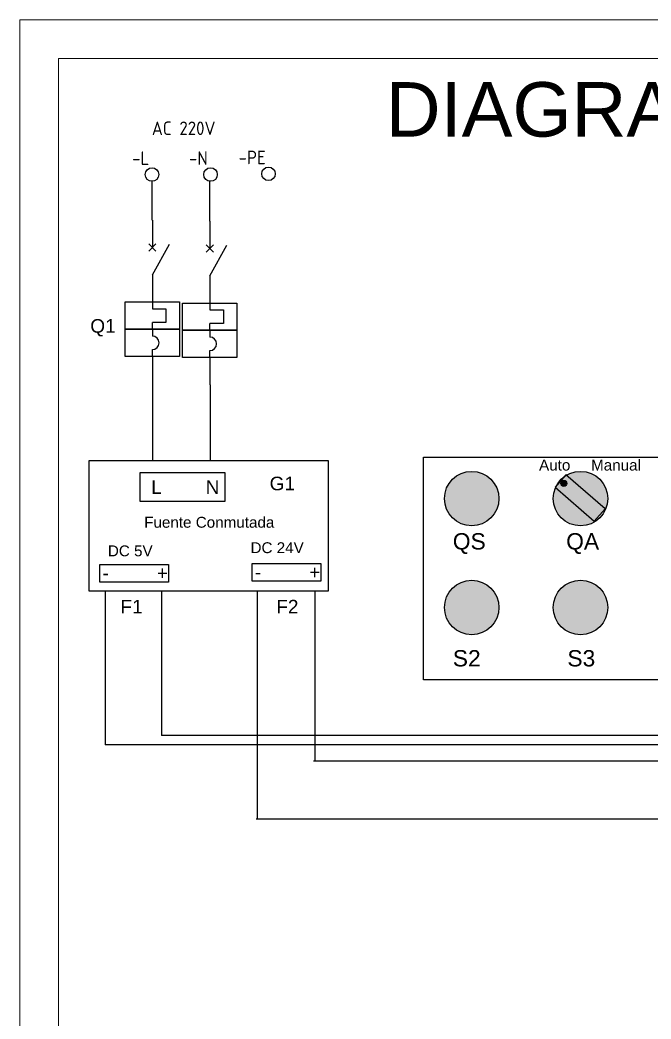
# Model space of a CAD drawing. Header units: millimetres. Extents: x 54 to 474, y 45 to 343.
# Drawn here: x 54.4 to 170.3, y 159.2 to 342.6 of the extents above; entities that cross this region are included whole.
import ezdxf
from ezdxf.enums import TextEntityAlignment as Align

# ---------------------------------------------------------------- set-up
doc = ezdxf.new("R2010")
doc.units = ezdxf.units.MM
for name, color, linetype, lineweight in [('ALZADO_COTAS_DE_LAS_PLANTAS', 7, 'Continuous', 0), ('G-ANNO-TTLB-MEDM', 7, 'Continuous', 9), ('G-ANNO-TTLB-THIN', 7, 'Continuous', 9)]:
    doc.layers.add(name, color=color, linetype=linetype, lineweight=lineweight)
for name, color, linetype in [('SYMS', 7, 'Continuous'), ('TAGS', 150, 'Continuous'), ('WIRES', 7, 'Continuous')]:
    doc.layers.add(name, color=color, linetype=linetype)
doc.styles.get("Standard").update_dxf_attribs({"font": 'arial.ttf'})
doc.styles.add('WD_IEC', font='isocp2.shx', dxfattribs={"width": 0.9, "height": 4})

# ---------------------------------------------------------------- blocks, each defined once
blk = doc.blocks.new('HCB11Q9')
for p, q in [((2.5, 0), (-3.12, 3.13)), ((8.75, 0), (8.75, 2.5)), ((8.75, 2.5), (11.25, 2.5)), ((11.25, 2.5), (11.25, 0)), ((-1.84, 0.66), (-3.16, -0.66)), ((-3.16, 0.66), (-1.84, -0.66)), ((2.5, 0), (7.5, 0)), ((7.5, 0), (8.75, 0)), ((12.5, 0), (11.25, 0)), ((12.5, 0), (13.75, 0)), ((17.5, 0), (16.25, 0)), ((17.5, 0), (22.5, 0)), ((-7.5, 0), (-2.5, 0))]:
    blk.add_line(p, q)
for points in [[(7.5, 5), (12.5, 5), (12.5, -5), (7.5, -5)], [(12.5, 5), (17.5, 5), (17.5, -5), (12.5, -5)]]:
    blk.add_lwpolyline(points, close=True)
blk.add_arc((15, 0), 1.25, 0, 180)
at = {"style": 'WD_IEC'}
for tag, height, p in [('INST', 2.5, (6.95, 11.75)), ('LOC', 2.5, (6.95, 8.6)), ('TAG1', 2.5, (6.95, 5.23)), ('TERM02', 2, (22.5, 1)), ('XREF', 2.5, (-2.89, -6.93)), ('DESC1', 2.5, (-2.89, -10.4)), ('DESC2', 2.5, (-2.11, -14.11)), ('DESC3', 2.5, (-2.11, -17.81))]:
    blk.add_attdef(tag, text='', height=height, dxfattribs=at).set_placement(p, align=Align.RIGHT)
for tag, p, height in [('TERM01', (-7.5, 1), 2), ('RATING1', (-14.85, -3.47), 2.5)]:
    blk.add_attdef(tag, p, '', height=height, dxfattribs=at)
at = {"style": 'WD_IEC', "flags": 1}
for tag, p in [('X2LINK', (-0.31, 2)), ('X8LINK', (-0.31, 0.5))]:
    blk.add_attdef(tag, p, '', height=0.32, rotation=360, dxfattribs=at)
for tag, p, height in [('X4TERM01', (-7.5, 0), 0.32), ('X1TERM02', (22.5, 0), 0.32), ('ASSYCODE', (17.86, -5.81), 1), ('FAMILY', (17.86, -7.31), 1), ('CATDESC', (17.86, -8.81), 1)]:
    blk.add_attdef(tag, p, '', height=height, dxfattribs=at)
at = {"style": 'WD_IEC', "flags": 9}
for tag, p in [('MFG', (21.31, -1.98)), ('CAT', (21.31, -3.99))]:
    blk.add_attdef(tag, text='', height=1.5, dxfattribs=at).set_placement(p, align=Align.RIGHT)
blk = doc.blocks.new('HCB21Q9')
for p, q in [((2.5, 0), (-3.12, 3.13)), ((8.75, 0), (8.75, 2.5)), ((8.75, 2.5), (11.25, 2.5)), ((11.25, 2.5), (11.25, 0)), ((-7.5, 0), (-2.5, 0)), ((-1.84, 0.66), (-3.16, -0.66)), ((-3.16, 0.66), (-1.84, -0.66)), ((2.5, 0), (7.5, 0)), ((7.5, 0), (8.75, 0)), ((12.5, 0), (11.25, 0)), ((12.5, 0), (13.75, 0)), ((17.5, 0), (16.25, 0)), ((17.5, 0), (22.5, 0))]:
    blk.add_line(p, q)
for points in [[(7.5, 5), (12.5, 5), (12.5, -5), (7.5, -5)], [(12.5, 5), (17.5, 5), (17.5, -5), (12.5, -5)]]:
    blk.add_lwpolyline(points, close=True)
blk.add_arc((15, 0), 1.25, 0, 180)
at = {"style": 'WD_IEC'}
for tag, height, p in [('INST', 2.5, (6.95, 11.55)), ('LOC', 2.5, (6.95, 8.32)), ('TAG2', 2.5, (6.95, 5.23)), ('TERM02', 2, (22.5, 1)), ('XREF', 2.5, (-2.31, -4.58)), ('DESC1', 2.5, (-2.31, -7.7)), ('DESC2', 2.5, (-1.53, -11.09)), ('DESC3', 2.5, (-1.53, -14.52))]:
    blk.add_attdef(tag, text='', height=height, dxfattribs=at).set_placement(p, align=Align.RIGHT)
at = {"style": 'WD_IEC', "flags": 1}
for tag, p, height in [('RATING1', (12.19, 6.16), 2.5), ('X2LINK', (-0.31, 2.29), 0.32), ('X4TERM01', (-7.5, 0), 0.32), ('X8LINK', (-0.31, 0.79), 0.32), ('X1TERM02', (22.5, 0), 0.32), ('CONTACT', (-7.67, -1.7), 1), ('FAMILY', (17.86, -2.21), 1)]:
    blk.add_attdef(tag, p, '', height=height, dxfattribs=at)
at = {"style": 'WD_IEC'}
blk.add_attdef('TERM01', (-7.5, 1), '', height=2, dxfattribs=at)
blk = doc.blocks.new('HT0_02')
blk.add_circle((0, 0), 1.25)
at = {"style": 'WD_IEC'}
blk.add_attdef('TAG1', text='', height=2.5, dxfattribs=at).set_placement((-0.5, 1.75), align=Align.RIGHT)
at = {"style": 'WD_IEC', "flags": 1}
for tag, p in [('X4TERM01', (-1.25, 0)), ('X2TERM01', (0, 1.25)), ('X1TERM01', (1.25, 0)), ('X8TERM01', (0, -1.25))]:
    blk.add_attdef(tag, p, '', height=0.32, dxfattribs=at)
blk = doc.blocks.new('*U59')
at = {"color": 7, "true_color": 0xffffff}
blk.add_circle((0, 0), 5, dxfattribs=at)
blk = doc.blocks.new('*U60')
at = {"color": 0, "linetype": 'ByBlock', "lineweight": -2, "transparency": 16777216}
for p in [(0, 20), (20, 20), (40, 20), (60, 20), (80, 20), (100, 20), (0, 0), (20, 0), (40, 0), (60, 0), (80, 0), (100, 0)]:
    blk.add_blockref('*U59', p, dxfattribs=at)

msp = doc.modelspace()

# ---------------------------------------------------------------- hatches: boundary and pattern name
at = {"true_color": 0x2776bb}
h = msp.add_hatch(color=152, dxfattribs=at)
h.dxf.hatch_style = 1
h.paths.add_polyline_path([(242.38, 254.76, 1), (232.38, 254.76, 1)])
h.paths.add_polyline_path([(242.38, 234.76, 1), (232.38, 234.76, 1)])
h.paths.add_polyline_path([(222.38, 234.76, 1), (212.38, 234.76, 1)])
h.paths.add_polyline_path([(192.38, 234.76, 1), (202.38, 234.76, 1)])
h.paths.add_polyline_path([(182.38, 234.76, 1), (172.38, 234.76, 1)])
h.paths.add_polyline_path([(162.38, 234.76, 1), (152.38, 234.76, 1)])
h.paths.add_polyline_path([(142.38, 234.76, 1), (132.38, 234.76, 1)])
at = {"true_color": 0xed1f24}
h = msp.add_hatch(color=240, dxfattribs=at)
h.dxf.hatch_style = 1
h.paths.add_polyline_path([(222.38, 254.76, 1), (212.38, 254.76, 1)])
h.paths.add_polyline_path([(142.38, 254.76, 1), (132.38, 254.76, 1)])
at = {"true_color": 0x000000}
h = msp.add_hatch(color=18, dxfattribs=at)
h.dxf.hatch_style = 1
h.paths.add_polyline_path([(152.38, 254.76, 1), (162.38, 254.76, 1)])
at = {"true_color": 0xffffff}
h = msp.add_hatch(color=7, dxfattribs=at)
h.dxf.hatch_style = 1
h.paths.add_polyline_path([(153.75, 257.55, 1), (154.87, 257.55, 1)])
h.paths.add_polyline_path([(234.19, 222.25), (240.82, 222.25), (240.82, 228.43), (234.19, 228.43)], flags=9)
h.paths.add_polyline_path([(214.26, 222.25), (220.89, 222.25), (220.89, 228.43), (214.26, 228.43)], flags=9)
h.paths.add_polyline_path([(193.66, 222.25), (200.29, 222.25), (200.29, 228.43), (193.66, 228.43)], flags=9)
h.paths.add_polyline_path([(174.18, 222.25), (180.8, 222.25), (180.8, 228.43), (174.18, 228.43)], flags=9)
h.paths.add_polyline_path([(154.02, 222.25), (160.65, 222.25), (160.65, 228.43), (154.02, 228.43)], flags=9)
h.paths.add_polyline_path([(132.97, 222.25), (139.6, 222.25), (139.6, 228.43), (132.97, 228.43)], flags=9)
h.paths.add_polyline_path([(233.74, 243.72), (240.37, 243.72), (240.37, 249.91), (233.74, 249.91)], flags=9)
h.paths.add_polyline_path([(214.71, 243.72), (224.83, 243.72), (224.83, 249.91), (214.71, 249.91)], flags=9)
h.paths.add_polyline_path([(193.66, 243.72), (204.01, 243.72), (204.01, 249.91), (193.66, 249.91)], flags=9)
h.paths.add_polyline_path([(172.69, 243.77), (185.14, 243.77), (185.14, 249.96), (172.69, 249.96)], flags=9)
h.paths.add_polyline_path([(153.81, 243.72), (161.37, 243.72), (161.37, 249.9), (153.81, 249.9)], flags=9)
h.paths.add_polyline_path([(132.98, 243.72), (140.54, 243.72), (140.54, 249.9), (132.98, 249.9)], flags=9)

# ---------------------------------------------------------------- linework, layer by layer
at = {"color": 18, "true_color": 0x000000}
msp.add_lwpolyline([(128.52, 262.37), (245.83, 262.37), (245.83, 221.47), (128.52, 221.47)], close=True, dxfattribs=at)
for points in [[(67.13, 261.78), (111, 261.78), (111, 237.74), (67.13, 237.74)], [(76.49, 259.53), (92.05, 259.53), (92.05, 254.21), (76.49, 254.21)], [(69.04, 242.67), (81.69, 242.67), (81.69, 239.43), (69.04, 239.43)], [(97.03, 242.83), (109.68, 242.83), (109.68, 239.59), (97.03, 239.59)]]:
    msp.add_lwpolyline(points, close=True)
at = {"color": 7, "true_color": 0xffffff}
msp.add_lwpolyline([(152.72, 256.86), (159.91, 250.59), (161.88, 252.85), (154.7, 259.12)], close=True, dxfattribs=at)
msp.add_circle((154.31, 257.55), 0.56)
at = {"layer": 'ALZADO_COTAS_DE_LAS_PLANTAS'}
msp.add_lwpolyline([(61.47, 52.25), (61.47, 335.55)], dxfattribs=at)
at = {"layer": 'G-ANNO-TTLB-MEDM'}
msp.add_line((61.47, 335.55), (467.31, 335.55), dxfattribs=at)
at = {"layer": 'G-ANNO-TTLB-THIN'}
for p, q in [((54.39, 342.64), (54.39, 45.16)), ((474.39, 342.64), (54.39, 342.64))]:
    msp.add_line(p, q, dxfattribs=at)
at = {"layer": 'WIRES', "color": 242, "true_color": 0xcd2027}
for p, q in [((78.65, 305.86), (78.65, 313.01)), ((78.71, 305.86), (78.65, 305.86)), ((78.71, 275.86), (78.75, 275.86)), ((78.75, 275.86), (78.75, 261.66)), ((80.37, 237.74), (80.37, 211.28)), ((108.55, 237.74), (108.55, 206.62)), ((97.9, 211.28), (80.37, 211.28)), ((108.5, 211.28), (98, 211.28)), ((194.73, 211.28), (108.32, 211.28)), ((108.32, 206.62), (154.02, 206.62)), ((139.31, 206.62), (373.73, 206.62))]:
    msp.add_line(p, q, dxfattribs=at)
at = {"layer": 'WIRES', "color": 18, "true_color": 0x000000}
for p, q in [((89.26, 305.67), (89.26, 313.02)), ((89.26, 275.67), (89.33, 275.67)), ((89.33, 275.67), (89.33, 261.65)), ((70.07, 237.74), (70.07, 209.55)), ((97.95, 237.74), (97.95, 195.96)), ((97.9, 209.55), (70.07, 209.55)), ((108.5, 209.55), (98, 209.55)), ((280.81, 209.55), (100.88, 209.55)), ((97.81, 195.96), (222.63, 195.96)), ((97.95, 195.96), (113.5, 195.96))]:
    msp.add_line(p, q, dxfattribs=at)
at = {"layer": 'WIRES', "color": 242, "true_color": 0xcd2027}
for centre in [(97.95, 211.28), (108.55, 211.28)]:
    msp.add_arc(centre, 0.05, 0, 180, dxfattribs=at)
at = {"layer": 'WIRES', "color": 18, "true_color": 0x000000}
for centre in [(97.95, 209.55), (108.55, 209.55)]:
    msp.add_arc(centre, 0.05, 0, 180, dxfattribs=at)

# ---------------------------------------------------------------- block references
at = {"color": 7, "true_color": 0xffffff}
msp.add_blockref('*U60', (137.38, 234.76), dxfattribs=at)
at = {"layer": 'SYMS'}
ref = msp.add_blockref('HCB11Q9', (78.71, 298.36), dxfattribs=dict(at, rotation=270))
ref.add_attrib('TAG1', 'AC 220V', dxfattribs={"layer": 'TAGS', "height": 2.5, "style": 'WD_IEC'}).set_placement((90.31, 321.5), align=Align.RIGHT)
ref = msp.add_blockref('HT0_02', (78.65, 314.26), dxfattribs=at)
ref.add_attrib('TAG1', '-L', dxfattribs={"layer": 'TAGS', "height": 2.5, "style": 'WD_IEC'}).set_placement((78.15, 316.01), align=Align.RIGHT)
ref = msp.add_blockref('HT0_02', (89.4, 314.26), dxfattribs=at)
ref.add_attrib('TAG1', '-N', dxfattribs={"layer": 'TAGS', "height": 2.5, "style": 'WD_IEC'}).set_placement((88.9, 316.01), align=Align.RIGHT)
ref = msp.add_blockref('HT0_02', (100.05, 314.39), dxfattribs=at)
ref.add_attrib('TAG1', '-PE', dxfattribs={"layer": 'TAGS', "height": 2.5, "style": 'WD_IEC'}).set_placement((99.55, 316.14), align=Align.RIGHT)
at = {"layer": 'SYMS', "rotation": 270}
msp.add_blockref('HCB21Q9', (89.26, 298.17), dxfattribs=at)

# ---------------------------------------------------------------- texts
at = {"color": 7, "true_color": 0xffffff, "insert": (121.58, 331.22), "char_height": 10, "attachment_point": 1}
msp.add_mtext_dynamic_manual_height_columns('{\\C256;DIAGRAMA ELECTRICO}', width=163.6226, gutter_width=12.5, heights=[0], dxfattribs=at)
at = {"attachment_point": 1}
for s, width, heights, insert, char_height in [('{\\C175;\\c10835013;Q1}', 6.1011, [0], (67.31, 287.71), 2.5), ('{\\C152;\\c12285479;Auto^I  Manual}', 18.8037, [7.38], (149.76, 261.91), 2), ('{\\C175;\\c10835013;G1}', 6.1011, [0], (100.26, 258.78), 2.5), ('L^IN', 13.2635, [0], (78.5, 258.13), 2.5), ('Fuente Conmutada', 24.7613, [1.54], (77.21, 251.41), 2), ('DC 5V', 10.5428, [3.26], (70.54, 246.16), 2), ('DC 24V', 13.9437, [4.68], (96.75, 246.74), 2), ('- ^I+', 13.2635, [0], (69.55, 242.34), 2.5), ('- ^I+', 13.2635, [0], (97.54, 242.5), 2.5), ('{\\C175;\\c10835013;F1}', 6.1011, [0], (72.86, 236.16), 2.5), ('{\\C175;\\c10835013;F2}', 6.1011, [0], (101.48, 236.16), 2.5)]:
    msp.add_mtext_dynamic_manual_height_columns(s, width=width, gutter_width=12.5, heights=heights, dxfattribs=dict(at, insert=insert, char_height=char_height))
at = {"color": 114, "true_color": 0x139b48, "char_height": 3, "attachment_point": 1}
for s, insert in [('{\\C152;\\c12285479;QS}', (133.91, 248.41)), ('{\\C152;\\c12285479;QA}', (154.74, 248.41)), ('{\\C152;\\c12285479;S2}', (133.91, 226.94)), ('{\\C152;\\c12285479;S3}', (154.96, 226.94))]:
    msp.add_mtext_dynamic_manual_height_columns(s, width=14.5556, gutter_width=12.5, heights=[0], dxfattribs=dict(at, insert=insert))

doc.saveas('drawing.dxf')
